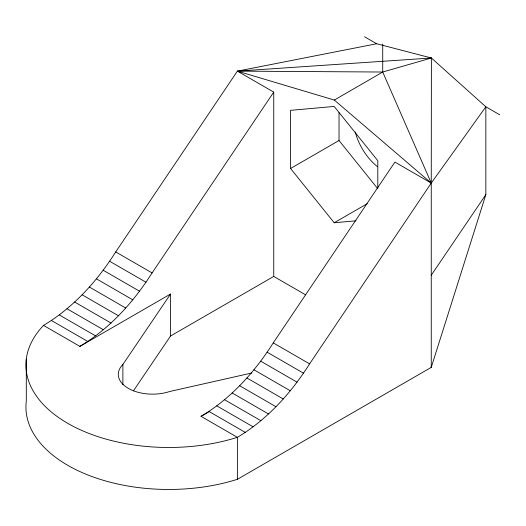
<?xml version="1.0" encoding="UTF-8"?>
<svg xmlns="http://www.w3.org/2000/svg" width="526" height="526" viewBox="0 0 526 526"><rect width="100%" height="100%" fill="white"/><g stroke="black" fill="none" stroke-linecap="round" stroke-linejoin="round"><path stroke-width="0.79" d="M364.551 36.754L376.669 43.75L431.392 58.005L485.846 106.785L431.254 183.074L309.604 363.874C291.102 393.034 267.261 419.544 237.384 437.33A142.802 82.444 0 0 1 67.749 423.338A142.802 82.444 0 0 1 43.513 325.397C73.39 307.611 97.231 281.108 115.727 251.941L237.39 71.128L273.737 92.116L273.737 276.433L170.555 336.002L133.426 390.871M237.384 479.304L237.384 437.33L201.037 416.342C230.914 398.557 254.755 372.046 273.25 342.886L394.908 162.087L431.254 183.074L431.392 58.005L237.39 71.128L334.319 100.052L431.254 183.074L431.254 367.372L237.384 479.304A142.802 82.444 0 0 1 91.557 476.385A142.802 82.444 0 0 1 26.3 401.036L26.3 359.061M431.359 365.748L431.254 367.372L485.846 194.64L485.846 106.785L499.7 114.786M43.513 325.397L79.867 346.384C109.743 328.599 133.584 302.095 152.08 272.928L273.737 92.116M122.887 384.657L122.887 364.479L170.555 294.027L170.555 336.002M431.254 275.223L485.846 194.64M334.319 100.052L382.718 72.029L431.392 58.005M355.997 220.815L334.181 222.768L290.562 168.498L339.033 140.514L339.033 112.663M79.867 346.384L170.555 294.027M334.181 222.768L367.201 203.707M201.037 416.342L208.842 411.832M251.849 372.98L169.701 391.502A34.269 19.784 0 0 1 128.331 388.359A34.269 19.784 0 0 1 122.887 364.479M376.669 43.75L237.39 71.128L382.718 72.029L431.254 183.074M273.737 276.433L305.626 294.843M115.727 251.941L152.08 272.928M273.25 342.886L309.604 363.874M109.625 261.244L145.978 282.232M267.142 352.19L303.495 373.177M103.175 270.226L139.528 291.213M260.699 361.171L297.045 382.159M96.416 278.839L132.769 299.827M253.94 369.785L290.293 390.772M89.387 287.038L125.74 308.026M246.904 377.984L283.258 398.971M82.115 294.79L118.468 315.771M239.632 385.729L275.986 406.716M74.639 302.036L110.993 323.023M232.163 392.981L268.51 413.969M67.006 308.762L103.359 329.749M224.523 399.701L260.876 420.688M59.247 314.916L95.594 335.897M216.765 405.855L253.118 426.842M51.403 320.472L87.75 341.459M208.921 411.411L245.274 432.398M339.033 140.514L377.517 188.4M382.718 44.046L382.718 72.029M377.806 188.558L377.806 160.706L334.181 106.443L290.562 110.342L290.562 168.498M377.596 166.768A41.127 23.742 60 0 1 355.254 132.072"/></g></svg>
